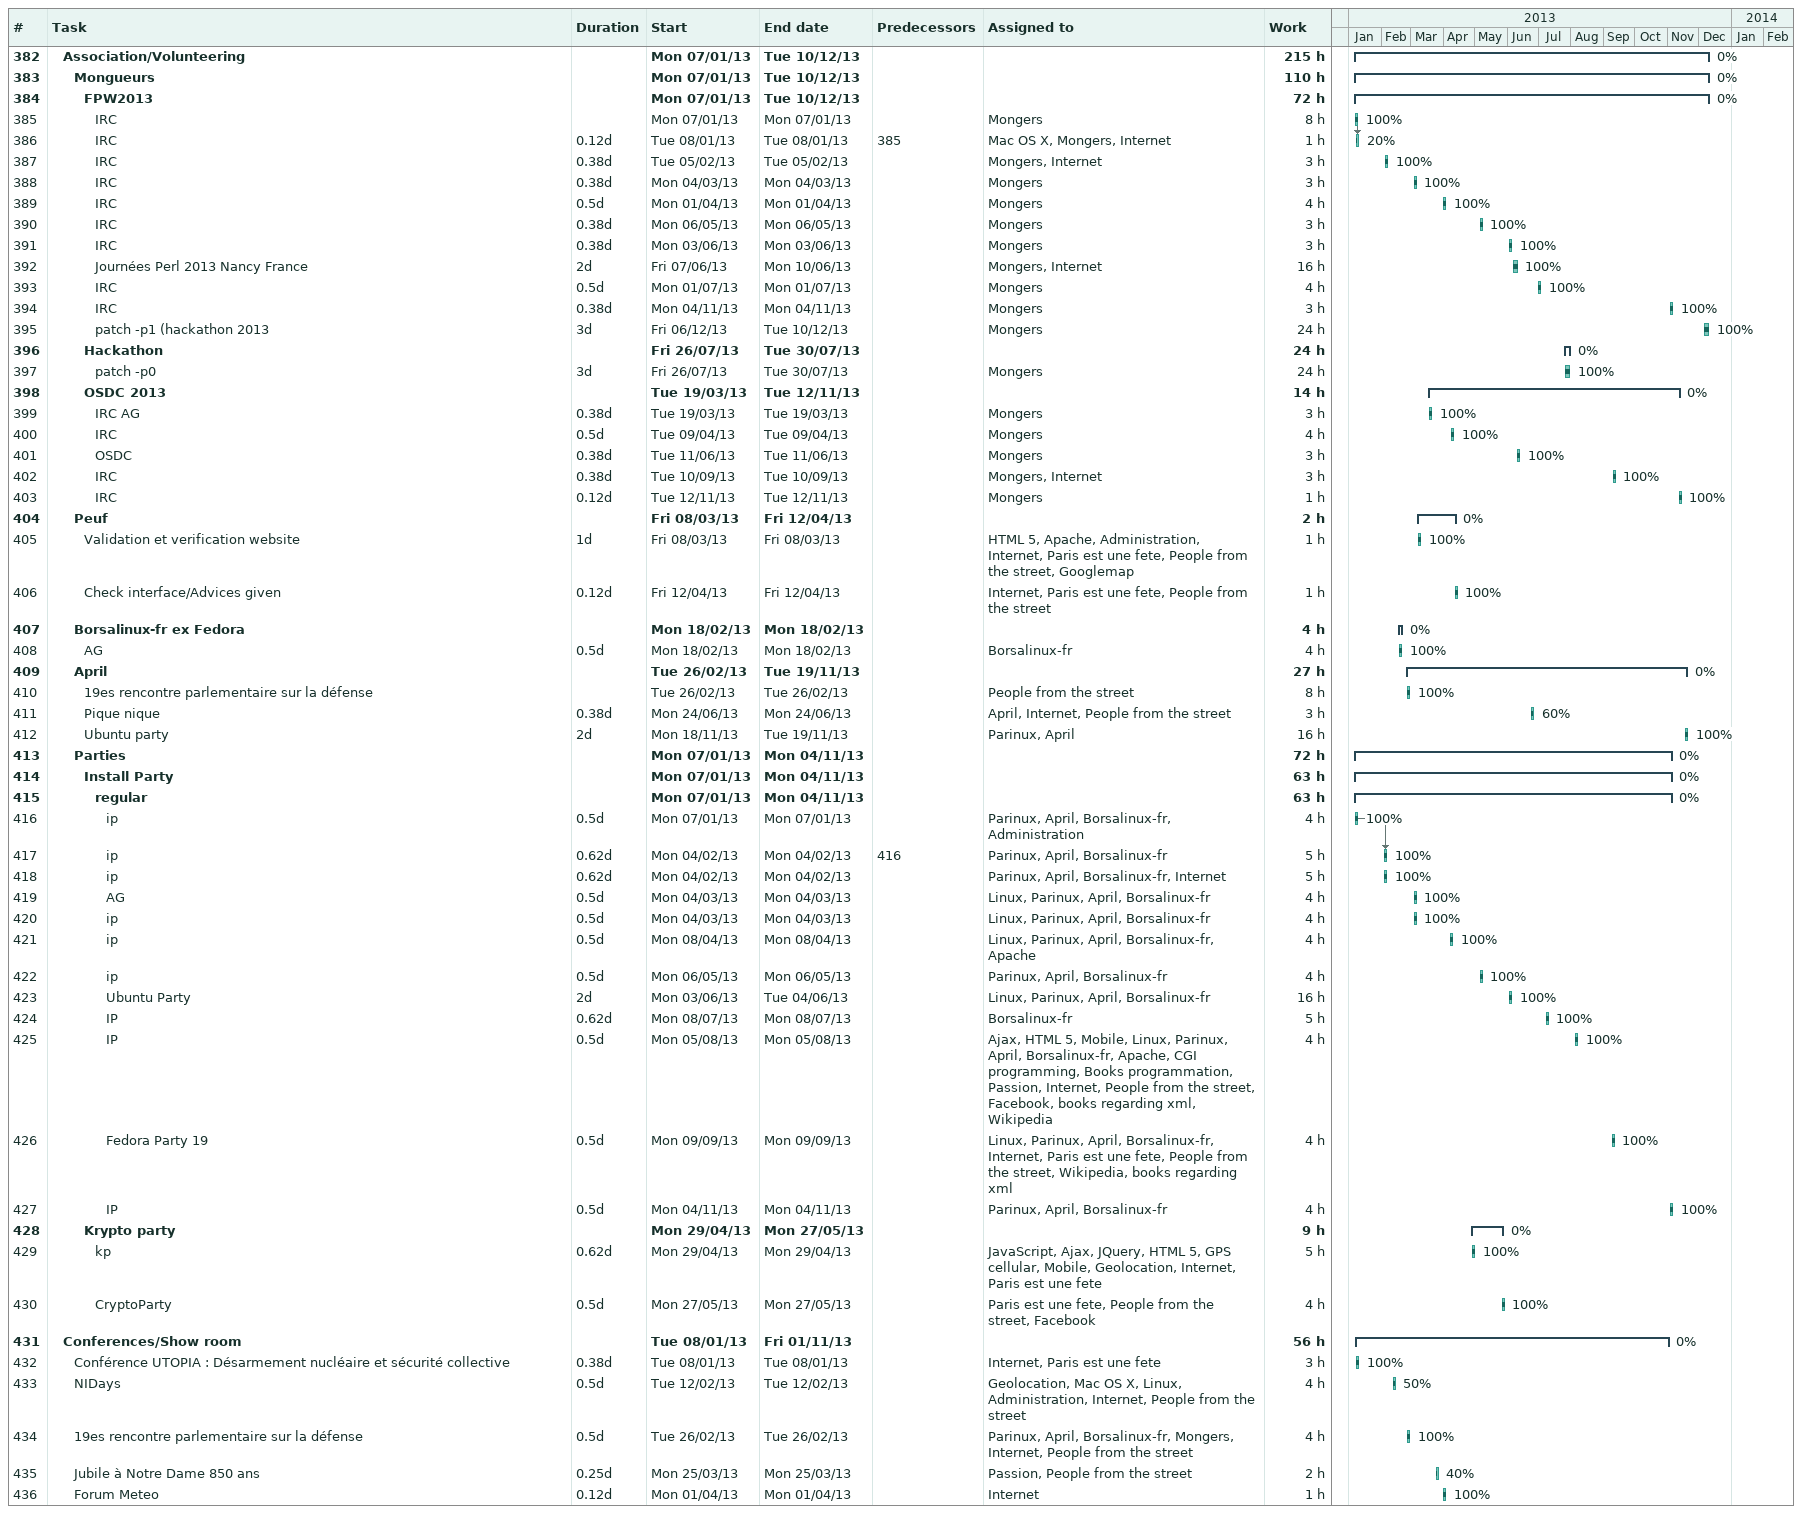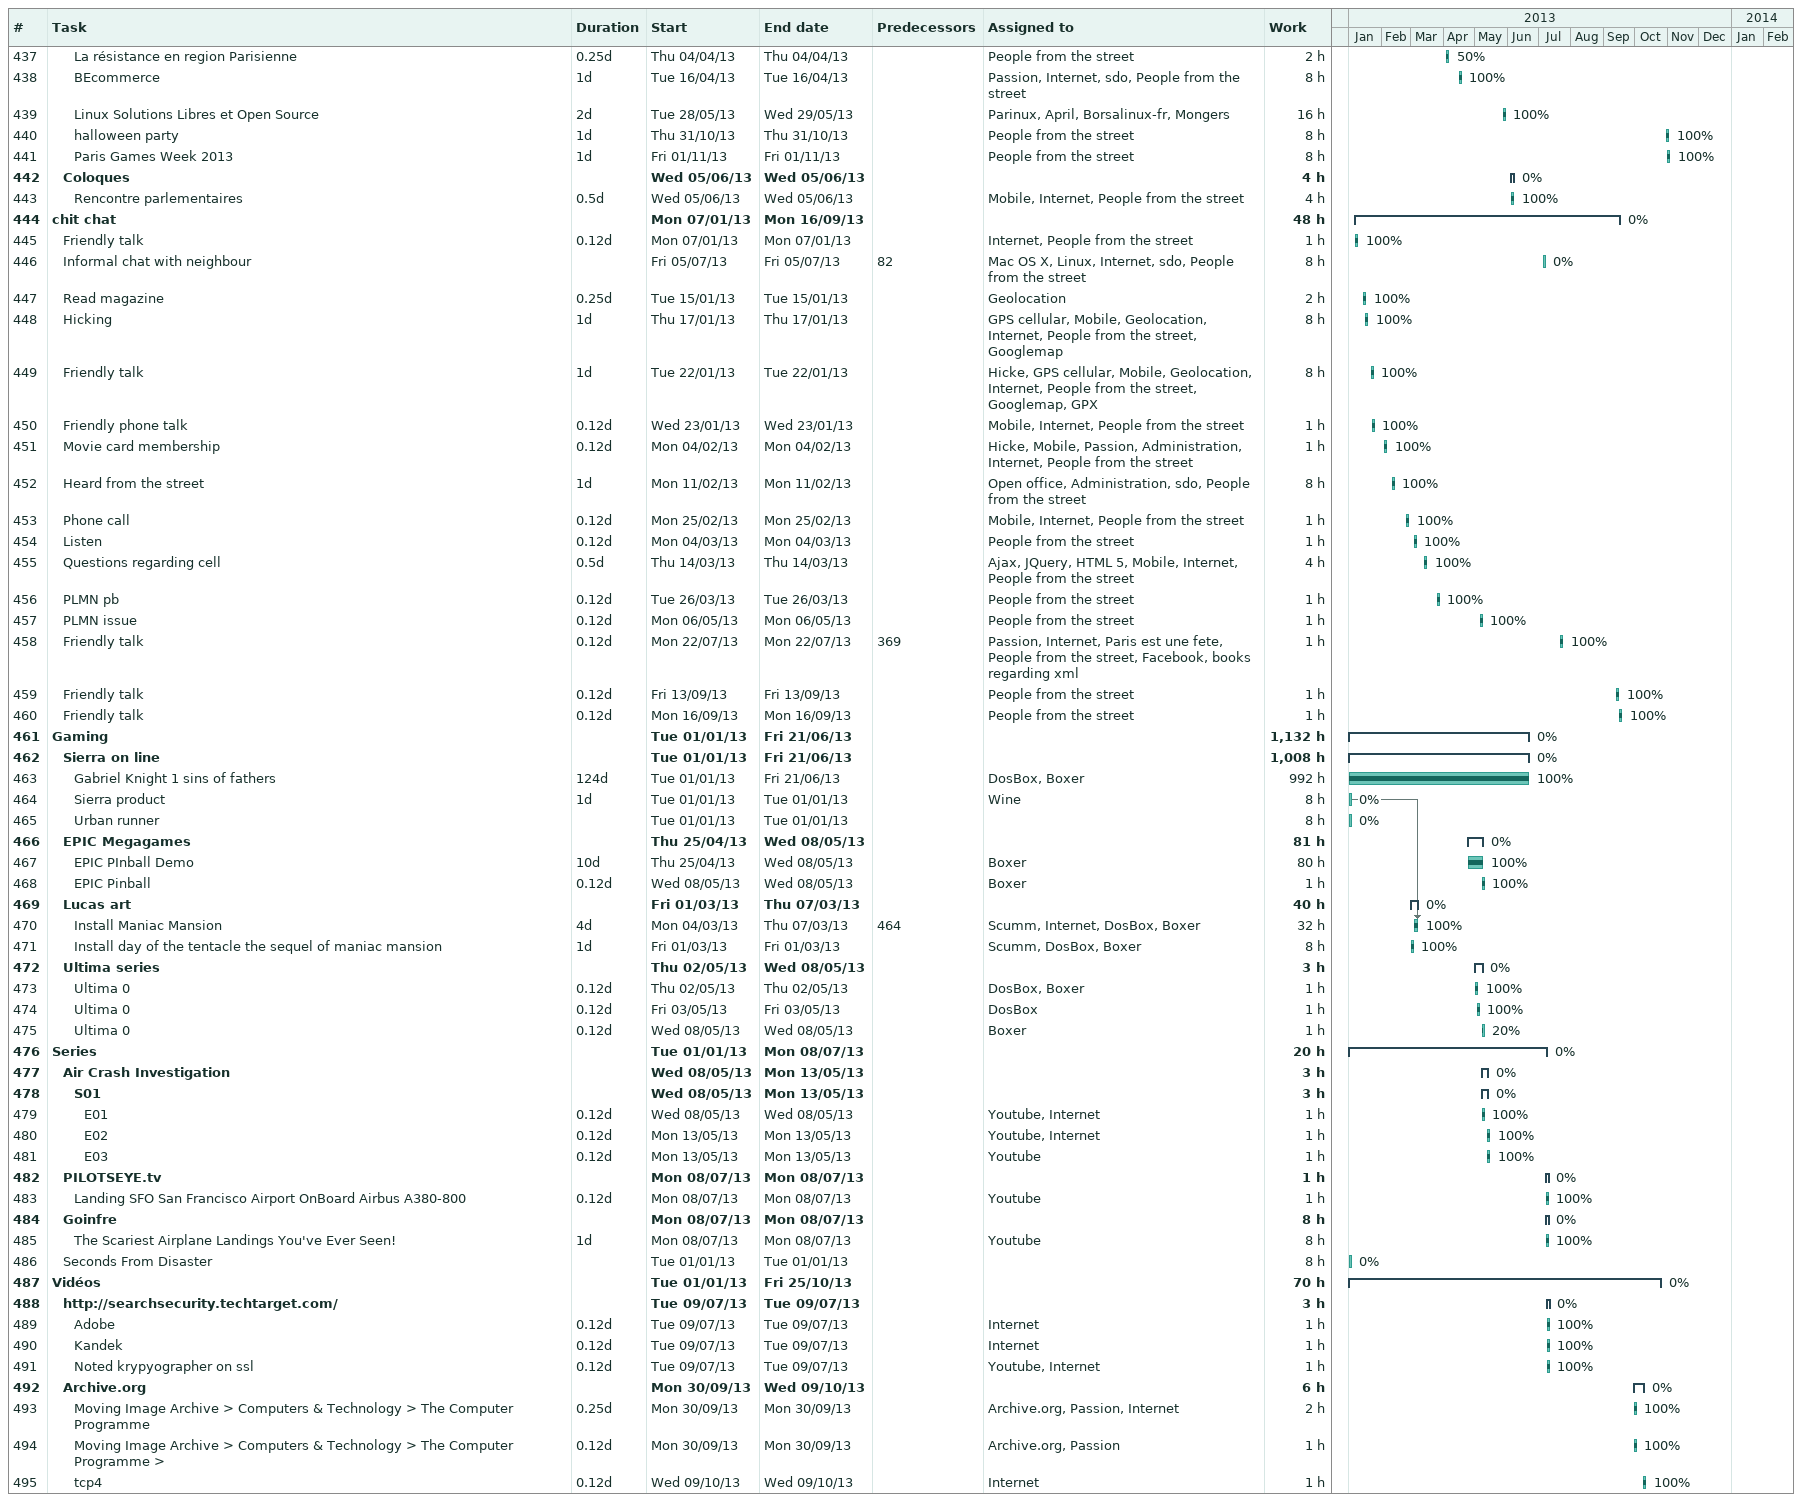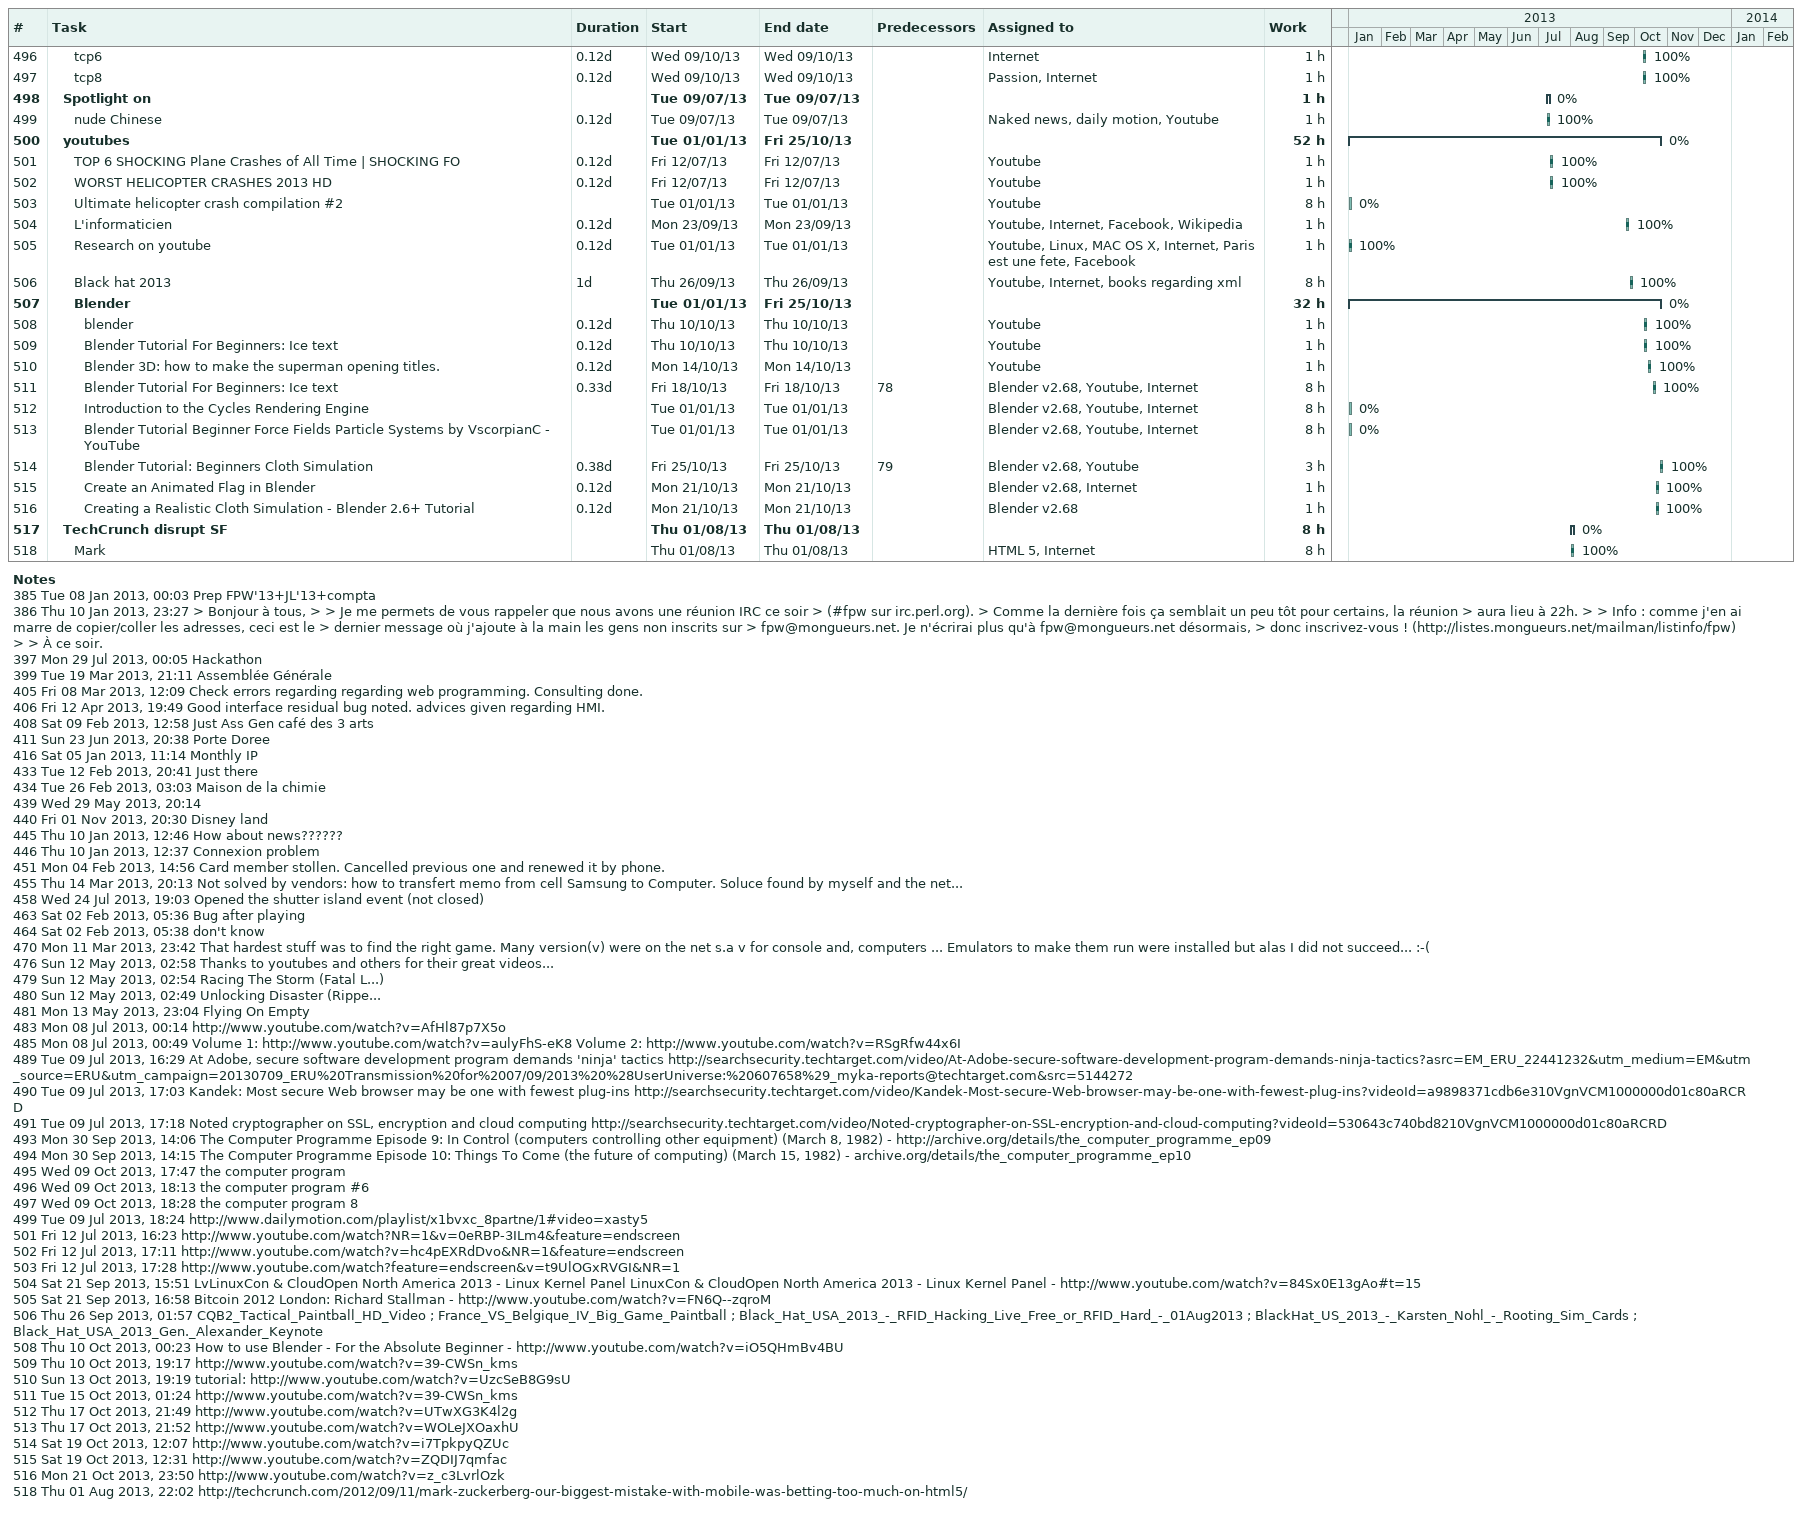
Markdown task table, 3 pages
| ID | Level | Task | Duration | Start | Finish | Predecessors | Resources | % complete | Work (h) |
|---|---|---|---|---|---|---|---|---|---|
| 382 | 2 | **Association/Volunteering** |  | 2013-01-07 | 2013-12-10 |  |  | 0 | 215 |
| 383 | 3 | **Mongueurs** |  | 2013-01-07 | 2013-12-10 |  |  | 0 | 110 |
| 384 | 4 | **FPW2013** |  | 2013-01-07 | 2013-12-10 |  |  | 0 | 72 |
| 385 | 5 | IRC |  | 2013-01-07 | 2013-01-07 |  | Mongers | 100 | 8 |
| 386 | 5 | IRC | 0.12d | 2013-01-08 | 2013-01-08 | 385 | Mac OS X, Mongers, Internet | 20 | 1 |
| 387 | 5 | IRC | 0.38d | 2013-02-05 | 2013-02-05 |  | Mongers, Internet | 100 | 3 |
| 388 | 5 | IRC | 0.38d | 2013-03-04 | 2013-03-04 |  | Mongers | 100 | 3 |
| 389 | 5 | IRC | 0.5d | 2013-04-01 | 2013-04-01 |  | Mongers | 100 | 4 |
| 390 | 5 | IRC | 0.38d | 2013-05-06 | 2013-05-06 |  | Mongers | 100 | 3 |
| 391 | 5 | IRC | 0.38d | 2013-06-03 | 2013-06-03 |  | Mongers | 100 | 3 |
| 392 | 5 | Journées Perl 2013 Nancy France | 2d | 2013-06-07 | 2013-06-10 |  | Mongers, Internet | 100 | 16 |
| 393 | 5 | IRC | 0.5d | 2013-07-01 | 2013-07-01 |  | Mongers | 100 | 4 |
| 394 | 5 | IRC | 0.38d | 2013-11-04 | 2013-11-04 |  | Mongers | 100 | 3 |
| 395 | 5 | patch -p1 (hackathon 2013 | 3d | 2013-12-06 | 2013-12-10 |  | Mongers | 100 | 24 |
| 396 | 4 | **Hackathon** |  | 2013-07-26 | 2013-07-30 |  |  | 0 | 24 |
| 397 | 5 | patch -p0 | 3d | 2013-07-26 | 2013-07-30 |  | Mongers | 100 | 24 |
| 398 | 4 | **OSDC 2013** |  | 2013-03-19 | 2013-11-12 |  |  | 0 | 14 |
| 399 | 5 | IRC AG | 0.38d | 2013-03-19 | 2013-03-19 |  | Mongers | 100 | 3 |
| 400 | 5 | IRC | 0.5d | 2013-04-09 | 2013-04-09 |  | Mongers | 100 | 4 |
| 401 | 5 | OSDC | 0.38d | 2013-06-11 | 2013-06-11 |  | Mongers | 100 | 3 |
| 402 | 5 | IRC | 0.38d | 2013-09-10 | 2013-09-10 |  | Mongers, Internet | 100 | 3 |
| 403 | 5 | IRC | 0.12d | 2013-11-12 | 2013-11-12 |  | Mongers | 100 | 1 |
| 404 | 3 | **Peuf** |  | 2013-03-08 | 2013-04-12 |  |  | 0 | 2 |
| 405 | 4 | Validation et verification website | 1d | 2013-03-08 | 2013-03-08 |  | HTML 5, Apache, Administration, Internet, Paris est une fete, People from the street, Googlemap | 100 | 1 |
| 406 | 4 | Check interface/Advices given | 0.12d | 2013-04-12 | 2013-04-12 |  | Internet, Paris est une fete, People from the street | 100 | 1 |
| 407 | 3 | **Borsalinux-fr ex Fedora** |  | 2013-02-18 | 2013-02-18 |  |  | 0 | 4 |
| 408 | 4 | AG | 0.5d | 2013-02-18 | 2013-02-18 |  | Borsalinux-fr | 100 | 4 |
| 409 | 3 | **April** |  | 2013-02-26 | 2013-11-19 |  |  | 0 | 27 |
| 410 | 4 | 19es rencontre parlementaire sur la défense |  | 2013-02-26 | 2013-02-26 |  | People from the street | 100 | 8 |
| 411 | 4 | Pique nique | 0.38d | 2013-06-24 | 2013-06-24 |  | April, Internet, People from the street | 60 | 3 |
| 412 | 4 | Ubuntu party | 2d | 2013-11-18 | 2013-11-19 |  | Parinux, April | 100 | 16 |
| 413 | 3 | **Parties** |  | 2013-01-07 | 2013-11-04 |  |  | 0 | 72 |
| 414 | 4 | **Install Party** |  | 2013-01-07 | 2013-11-04 |  |  | 0 | 63 |
| 415 | 5 | **regular** |  | 2013-01-07 | 2013-11-04 |  |  | 0 | 63 |
| 416 | 6 | ip | 0.5d | 2013-01-07 | 2013-01-07 |  | Parinux, April, Borsalinux-fr, Administration | 100 | 4 |
| 417 | 6 | ip | 0.62d | 2013-02-04 | 2013-02-04 | 416 | Parinux, April, Borsalinux-fr | 100 | 5 |
| 418 | 6 | ip | 0.62d | 2013-02-04 | 2013-02-04 |  | Parinux, April, Borsalinux-fr, Internet | 100 | 5 |
| 419 | 6 | AG | 0.5d | 2013-03-04 | 2013-03-04 |  | Linux, Parinux, April, Borsalinux-fr | 100 | 4 |
| 420 | 6 | ip | 0.5d | 2013-03-04 | 2013-03-04 |  | Linux, Parinux, April, Borsalinux-fr | 100 | 4 |
| 421 | 6 | ip | 0.5d | 2013-04-08 | 2013-04-08 |  | Linux, Parinux, April, Borsalinux-fr, Apache | 100 | 4 |
| 422 | 6 | ip | 0.5d | 2013-05-06 | 2013-05-06 |  | Parinux, April, Borsalinux-fr | 100 | 4 |
| 423 | 6 | Ubuntu Party | 2d | 2013-06-03 | 2013-06-04 |  | Linux, Parinux, April, Borsalinux-fr | 100 | 16 |
| 424 | 6 | IP | 0.62d | 2013-07-08 | 2013-07-08 |  | Borsalinux-fr | 100 | 5 |
| 425 | 6 | IP | 0.5d | 2013-08-05 | 2013-08-05 |  | Ajax, HTML 5, Mobile, Linux, Parinux, April, Borsalinux-fr, Apache, CGI programming, Books programmation, Passion, Internet, People from the street, Facebook, books regarding xml, Wikipedia | 100 | 4 |
| 426 | 6 | Fedora Party 19 | 0.5d | 2013-09-09 | 2013-09-09 |  | Linux, Parinux, April, Borsalinux-fr, Internet, Paris est une fete, People from the street, Wikipedia, books regarding xml | 100 | 4 |
| 427 | 6 | IP | 0.5d | 2013-11-04 | 2013-11-04 |  | Parinux, April, Borsalinux-fr | 100 | 4 |
| 428 | 4 | **Krypto party** |  | 2013-04-29 | 2013-05-27 |  |  | 0 | 9 |
| 429 | 5 | kp | 0.62d | 2013-04-29 | 2013-04-29 |  | JavaScript, Ajax, JQuery, HTML 5, GPS cellular, Mobile, Geolocation, Internet, Paris est une fete | 100 | 5 |
| 430 | 5 | CryptoParty | 0.5d | 2013-05-27 | 2013-05-27 |  | Paris est une fete, People from the street, Facebook | 100 | 4 |
| 431 | 2 | **Conferences/Show room** |  | 2013-01-08 | 2013-11-01 |  |  | 0 | 56 |
| 432 | 3 | Conférence UTOPIA : Désarmement nucléaire et sécurité collective | 0.38d | 2013-01-08 | 2013-01-08 |  | Internet, Paris est une fete | 100 | 3 |
| 433 | 3 | NIDays | 0.5d | 2013-02-12 | 2013-02-12 |  | Geolocation, Mac OS X, Linux, Administration, Internet, People from the street | 50 | 4 |
| 434 | 3 | 19es rencontre parlementaire sur la défense | 0.5d | 2013-02-26 | 2013-02-26 |  | Parinux, April, Borsalinux-fr, Mongers, Internet, People from the street | 100 | 4 |
| 435 | 3 | Jubile à Notre Dame 850 ans | 0.25d | 2013-03-25 | 2013-03-25 |  | Passion, People from the street | 40 | 2 |
| 436 | 3 | Forum Meteo | 0.12d | 2013-04-01 | 2013-04-01 |  | Internet | 100 | 1 |
| 437 | 3 | La résistance en region Parisienne | 0.25d | 2013-04-04 | 2013-04-04 |  | People from the street | 50 | 2 |
| 438 | 3 | BEcommerce | 1d | 2013-04-16 | 2013-04-16 |  | Passion, Internet, sdo, People from the street | 100 | 8 |
| 439 | 3 | Linux Solutions Libres et Open Source | 2d | 2013-05-28 | 2013-05-29 |  | Parinux, April, Borsalinux-fr, Mongers | 100 | 16 |
| 440 | 3 | halloween party | 1d | 2013-10-31 | 2013-10-31 |  | People from the street | 100 | 8 |
| 441 | 3 | Paris Games Week 2013 | 1d | 2013-11-01 | 2013-11-01 |  | People from the street | 100 | 8 |
| 442 | 2 | **Coloques** |  | 2013-06-05 | 2013-06-05 |  |  | 0 | 4 |
| 443 | 3 | Rencontre parlementaires | 0.5d | 2013-06-05 | 2013-06-05 |  | Mobile, Internet, People from the street | 100 | 4 |
| 444 | 1 | **chit chat** |  | 2013-01-07 | 2013-09-16 |  |  | 0 | 48 |
| 445 | 2 | Friendly talk | 0.12d | 2013-01-07 | 2013-01-07 |  | Internet, People from the street | 100 | 1 |
| 446 | 2 | Informal chat with neighbour |  | 2013-07-05 | 2013-07-05 | 82 | Mac OS X, Linux, Internet, sdo, People from the street | 0 | 8 |
| 447 | 2 | Read magazine | 0.25d | 2013-01-15 | 2013-01-15 |  | Geolocation | 100 | 2 |
| 448 | 2 | Hicking | 1d | 2013-01-17 | 2013-01-17 |  | GPS cellular, Mobile, Geolocation, Internet, People from the street, Googlemap | 100 | 8 |
| 449 | 2 | Friendly talk | 1d | 2013-01-22 | 2013-01-22 |  | Hicke, GPS cellular, Mobile, Geolocation, Internet, People from the street, Googlemap, GPX | 100 | 8 |
| 450 | 2 | Friendly phone talk | 0.12d | 2013-01-23 | 2013-01-23 |  | Mobile, Internet, People from the street | 100 | 1 |
| 451 | 2 | Movie card membership | 0.12d | 2013-02-04 | 2013-02-04 |  | Hicke, Mobile, Passion, Administration, Internet, People from the street | 100 | 1 |
| 452 | 2 | Heard from the street | 1d | 2013-02-11 | 2013-02-11 |  | Open office, Administration, sdo, People from the street | 100 | 8 |
| 453 | 2 | Phone call | 0.12d | 2013-02-25 | 2013-02-25 |  | Mobile, Internet, People from the street | 100 | 1 |
| 454 | 2 | Listen | 0.12d | 2013-03-04 | 2013-03-04 |  | People from the street | 100 | 1 |
| 455 | 2 | Questions regarding cell | 0.5d | 2013-03-14 | 2013-03-14 |  | Ajax, JQuery, HTML 5, Mobile, Internet, People from the street | 100 | 4 |
| 456 | 2 | PLMN pb | 0.12d | 2013-03-26 | 2013-03-26 |  | People from the street | 100 | 1 |
| 457 | 2 | PLMN issue | 0.12d | 2013-05-06 | 2013-05-06 |  | People from the street | 100 | 1 |
| 458 | 2 | Friendly talk | 0.12d | 2013-07-22 | 2013-07-22 | 369 | Passion, Internet, Paris est une fete, People from the street, Facebook, books regarding xml | 100 | 1 |
| 459 | 2 | Friendly talk | 0.12d | 2013-09-13 | 2013-09-13 |  | People from the street | 100 | 1 |
| 460 | 2 | Friendly talk | 0.12d | 2013-09-16 | 2013-09-16 |  | People from the street | 100 | 1 |
| 461 | 1 | **Gaming** |  | 2013-01-01 | 2013-06-21 |  |  | 0 | 1132 |
| 462 | 2 | **Sierra on line** |  | 2013-01-01 | 2013-06-21 |  |  | 0 | 1008 |
| 463 | 3 | Gabriel Knight 1 sins of fathers | 124d | 2013-01-01 | 2013-06-21 |  | DosBox, Boxer | 100 | 992 |
| 464 | 3 | Sierra product | 1d | 2013-01-01 | 2013-01-01 |  | Wine | 0 | 8 |
| 465 | 3 | Urban runner |  | 2013-01-01 | 2013-01-01 |  |  | 0 | 8 |
| 466 | 2 | **EPIC Megagames** |  | 2013-04-25 | 2013-05-08 |  |  | 0 | 81 |
| 467 | 3 | EPIC PInball Demo | 10d | 2013-04-25 | 2013-05-08 |  | Boxer | 100 | 80 |
| 468 | 3 | EPIC Pinball | 0.12d | 2013-05-08 | 2013-05-08 |  | Boxer | 100 | 1 |
| 469 | 2 | **Lucas art** |  | 2013-03-01 | 2013-03-07 |  |  | 0 | 40 |
| 470 | 3 | Install Maniac Mansion | 4d | 2013-03-04 | 2013-03-07 | 464 | Scumm, Internet, DosBox, Boxer | 100 | 32 |
| 471 | 3 | Install day of the tentacle the sequel of maniac mansion | 1d | 2013-03-01 | 2013-03-01 |  | Scumm, DosBox, Boxer | 100 | 8 |
| 472 | 2 | **Ultima series** |  | 2013-05-02 | 2013-05-08 |  |  | 0 | 3 |
| 473 | 3 | Ultima 0 | 0.12d | 2013-05-02 | 2013-05-02 |  | DosBox, Boxer | 100 | 1 |
| 474 | 3 | Ultima 0 | 0.12d | 2013-05-03 | 2013-05-03 |  | DosBox | 100 | 1 |
| 475 | 3 | Ultima 0 | 0.12d | 2013-05-08 | 2013-05-08 |  | Boxer | 20 | 1 |
| 476 | 1 | **Series** |  | 2013-01-01 | 2013-07-08 |  |  | 0 | 20 |
| 477 | 2 | **Air Crash Investigation** |  | 2013-05-08 | 2013-05-13 |  |  | 0 | 3 |
| 478 | 3 | **S01** |  | 2013-05-08 | 2013-05-13 |  |  | 0 | 3 |
| 479 | 4 | E01 | 0.12d | 2013-05-08 | 2013-05-08 |  | Youtube, Internet | 100 | 1 |
| 480 | 4 | E02 | 0.12d | 2013-05-13 | 2013-05-13 |  | Youtube, Internet | 100 | 1 |
| 481 | 4 | E03 | 0.12d | 2013-05-13 | 2013-05-13 |  | Youtube | 100 | 1 |
| 482 | 2 | **PILOTSEYE.tv** |  | 2013-07-08 | 2013-07-08 |  |  | 0 | 1 |
| 483 | 3 | Landing SFO San Francisco Airport OnBoard Airbus A380-800 | 0.12d | 2013-07-08 | 2013-07-08 |  | Youtube | 100 | 1 |
| 484 | 2 | **Goinfre** |  | 2013-07-08 | 2013-07-08 |  |  | 0 | 8 |
| 485 | 3 | The Scariest Airplane Landings You've Ever Seen! | 1d | 2013-07-08 | 2013-07-08 |  | Youtube | 100 | 8 |
| 486 | 2 | Seconds From Disaster |  | 2013-01-01 | 2013-01-01 |  |  | 0 | 8 |
| 487 | 1 | **Vidéos** |  | 2013-01-01 | 2013-10-25 |  |  | 0 | 70 |
| 488 | 2 | **http://searchsecurity.techtarget.com/** |  | 2013-07-09 | 2013-07-09 |  |  | 0 | 3 |
| 489 | 3 | Adobe | 0.12d | 2013-07-09 | 2013-07-09 |  | Internet | 100 | 1 |
| 490 | 3 | Kandek | 0.12d | 2013-07-09 | 2013-07-09 |  | Internet | 100 | 1 |
| 491 | 3 | Noted krypyographer on ssl | 0.12d | 2013-07-09 | 2013-07-09 |  | Youtube, Internet | 100 | 1 |
| 492 | 2 | **Archive.org** |  | 2013-09-30 | 2013-10-09 |  |  | 0 | 6 |
| 493 | 3 | Moving Image Archive > Computers & Technology > The Computer Programme | 0.25d | 2013-09-30 | 2013-09-30 |  | Archive.org, Passion, Internet | 100 | 2 |
| 494 | 3 | Moving Image Archive > Computers & Technology > The Computer Programme > | 0.12d | 2013-09-30 | 2013-09-30 |  | Archive.org, Passion | 100 | 1 |
| 495 | 3 | tcp4 | 0.12d | 2013-10-09 | 2013-10-09 |  | Internet | 100 | 1 |
| 496 | 3 | tcp6 | 0.12d | 2013-10-09 | 2013-10-09 |  | Internet | 100 | 1 |
| 497 | 3 | tcp8 | 0.12d | 2013-10-09 | 2013-10-09 |  | Passion, Internet | 100 | 1 |
| 498 | 2 | **Spotlight on** |  | 2013-07-09 | 2013-07-09 |  |  | 0 | 1 |
| 499 | 3 | nude Chinese | 0.12d | 2013-07-09 | 2013-07-09 |  | Naked news, daily motion, Youtube | 100 | 1 |
| 500 | 2 | **youtubes** |  | 2013-01-01 | 2013-10-25 |  |  | 0 | 52 |
| 501 | 3 | TOP 6 SHOCKING Plane Crashes of All Time \| SHOCKING FO | 0.12d | 2013-07-12 | 2013-07-12 |  | Youtube | 100 | 1 |
| 502 | 3 | WORST HELICOPTER CRASHES 2013 HD | 0.12d | 2013-07-12 | 2013-07-12 |  | Youtube | 100 | 1 |
| 503 | 3 | Ultimate helicopter crash compilation #2 |  | 2013-01-01 | 2013-01-01 |  | Youtube | 0 | 8 |
| 504 | 3 | L'informaticien | 0.12d | 2013-09-23 | 2013-09-23 |  | Youtube, Internet, Facebook, Wikipedia | 100 | 1 |
| 505 | 3 | Research on youtube | 0.12d | 2013-01-01 | 2013-01-01 |  | Youtube, Linux, MAC OS X, Internet, Paris est une fete, Facebook | 100 | 1 |
| 506 | 3 | Black hat 2013 | 1d | 2013-09-26 | 2013-09-26 |  | Youtube, Internet, books regarding xml | 100 | 8 |
| 507 | 3 | **Blender** |  | 2013-01-01 | 2013-10-25 |  |  | 0 | 32 |
| 508 | 4 | blender | 0.12d | 2013-10-10 | 2013-10-10 |  | Youtube | 100 | 1 |
| 509 | 4 | Blender Tutorial For Beginners: Ice text | 0.12d | 2013-10-10 | 2013-10-10 |  | Youtube | 100 | 1 |
| 510 | 4 | Blender 3D: how to make the superman opening titles. | 0.12d | 2013-10-14 | 2013-10-14 |  | Youtube | 100 | 1 |
| 511 | 4 | Blender Tutorial For Beginners: Ice text | 0.33d | 2013-10-18 | 2013-10-18 | 78 | Blender v2.68, Youtube, Internet | 100 | 8 |
| 512 | 4 | Introduction to the Cycles Rendering Engine |  | 2013-01-01 | 2013-01-01 |  | Blender v2.68, Youtube, Internet | 0 | 8 |
| 513 | 4 | Blender Tutorial Beginner Force Fields Particle Systems by VscorpianC - YouTube |  | 2013-01-01 | 2013-01-01 |  | Blender v2.68, Youtube, Internet | 0 | 8 |
| 514 | 4 | Blender Tutorial: Beginners Cloth Simulation | 0.38d | 2013-10-25 | 2013-10-25 | 79 | Blender v2.68, Youtube | 100 | 3 |
| 515 | 4 | Create an Animated Flag in Blender | 0.12d | 2013-10-21 | 2013-10-21 |  | Blender v2.68, Internet | 100 | 1 |
| 516 | 4 | Creating a Realistic Cloth Simulation - Blender 2.6+ Tutorial | 0.12d | 2013-10-21 | 2013-10-21 |  | Blender v2.68 | 100 | 1 |
| 517 | 2 | **TechCrunch disrupt SF** |  | 2013-08-01 | 2013-08-01 |  |  | 0 | 8 |
| 518 | 3 | Mark |  | 2013-08-01 | 2013-08-01 |  | HTML 5, Internet | 100 | 8 |

Notes
- 385: Tue 08 Jan 2013, 00:03 Prep FPW'13+JL'13+compta
- 386: Thu 10 Jan 2013, 23:27 > Bonjour à tous, > > Je me permets de vous rappeler que nous avons une réunion IRC ce soir > (#fpw sur irc.perl.org). > Comme la dernière fois ça semblait un peu tôt pour certains, la réunion > aura lieu à 22h. > > Info : comme j'en ai marre de copier/coller les adresses, ceci est le > dernier message où j'ajoute à la main les gens non inscrits sur > fpw@mongueurs.net. Je n'écrirai plus qu'à fpw@mongueurs.net désormais, > donc inscrivez-vous ! (http://listes.mongueurs.net/mailman/listinfo/fpw) > > À ce soir.
- 397: Mon 29 Jul 2013, 00:05 Hackathon
- 399: Tue 19 Mar 2013, 21:11 Assemblée Générale
- 405: Fri 08 Mar 2013, 12:09 Check errors regarding regarding web programming. Consulting done.
- 406: Fri 12 Apr 2013, 19:49 Good interface residual bug noted. advices given regarding HMI.
- 408: Sat 09 Feb 2013, 12:58 Just Ass Gen café des 3 arts
- 411: Sun 23 Jun 2013, 20:38 Porte Doree
- 416: Sat 05 Jan 2013, 11:14 Monthly IP
- 433: Tue 12 Feb 2013, 20:41 Just there
- 434: Tue 26 Feb 2013, 03:03 Maison de la chimie
- 439: Wed 29 May 2013, 20:14
- 440: Fri 01 Nov 2013, 20:30 Disney land
- 445: Thu 10 Jan 2013, 12:46 How about news??????
- 446: Thu 10 Jan 2013, 12:37 Connexion problem
- 451: Mon 04 Feb 2013, 14:56 Card member stollen. Cancelled previous one and renewed it by phone.
- 455: Thu 14 Mar 2013, 20:13 Not solved by vendors: how to transfert memo from cell Samsung to Computer. Soluce found by myself and the net...
- 458: Wed 24 Jul 2013, 19:03 Opened the shutter island event (not closed)
- 463: Sat 02 Feb 2013, 05:36 Bug after playing
- 464: Sat 02 Feb 2013, 05:38 don't know
- 470: Mon 11 Mar 2013, 23:42 That hardest stuff was to find the right game. Many version(v) were on the net s.a v for console and, computers ... Emulators to make them run were installed but alas I did not succeed... :-(
- 476: Sun 12 May 2013, 02:58 Thanks to youtubes and others for their great videos...
- 479: Sun 12 May 2013, 02:54 Racing The Storm (Fatal L...)
- 480: Sun 12 May 2013, 02:49 Unlocking Disaster (Rippe...
- 481: Mon 13 May 2013, 23:04 Flying On Empty
- 483: Mon 08 Jul 2013, 00:14 http://www.youtube.com/watch?v=AfHl87p7X5o
- 485: Mon 08 Jul 2013, 00:49 Volume 1: http://www.youtube.com/watch?v=aulyFhS-eK8 Volume 2: http://www.youtube.com/watch?v=RSgRfw44x6I
- 489: Tue 09 Jul 2013, 16:29 At Adobe, secure software development program demands 'ninja' tactics http://searchsecurity.techtarget.com/video/At-Adobe-secure-software-development-program-demands-ninja-tactics?asrc=EM_ERU_22441232&utm_medium=EM&utm_source=ERU&utm_campaign=20130709_ERU%20Transmission%20for%2007/09/2013%20%28UserUniverse:%20607658%29_myka-reports@techtarget.com&src=5144272
- 490: Tue 09 Jul 2013, 17:03 Kandek: Most secure Web browser may be one with fewest plug-ins http://searchsecurity.techtarget.com/video/Kandek-Most-secure-Web-browser-may-be-one-with-fewest-plug-ins?videoId=a9898371cdb6e310VgnVCM1000000d01c80aRCRD
- 491: Tue 09 Jul 2013, 17:18 Noted cryptographer on SSL, encryption and cloud computing http://searchsecurity.techtarget.com/video/Noted-cryptographer-on-SSL-encryption-and-cloud-computing?videoId=530643c740bd8210VgnVCM1000000d01c80aRCRD
- 493: Mon 30 Sep 2013, 14:06 The Computer Programme Episode 9: In Control (computers controlling other equipment) (March 8, 1982) - http://archive.org/details/the_computer_programme_ep09
- 494: Mon 30 Sep 2013, 14:15 The Computer Programme Episode 10: Things To Come (the future of computing) (March 15, 1982) - archive.org/details/the_computer_programme_ep10
- 495: Wed 09 Oct 2013, 17:47 the computer program
- 496: Wed 09 Oct 2013, 18:13 the computer program #6
- 497: Wed 09 Oct 2013, 18:28 the computer program 8
- 499: Tue 09 Jul 2013, 18:24 http://www.dailymotion.com/playlist/x1bvxc_8partne/1#video=xasty5
- 501: Fri 12 Jul 2013, 16:23 http://www.youtube.com/watch?NR=1&v=0eRBP-3ILm4&feature=endscreen
- 502: Fri 12 Jul 2013, 17:11 http://www.youtube.com/watch?v=hc4pEXRdDvo&NR=1&feature=endscreen
- 503: Fri 12 Jul 2013, 17:28 http://www.youtube.com/watch?feature=endscreen&v=t9UlOGxRVGI&NR=1
- 504: Sat 21 Sep 2013, 15:51 LvLinuxCon & CloudOpen North America 2013 - Linux Kernel Panel LinuxCon & CloudOpen North America 2013 - Linux Kernel Panel - http://www.youtube.com/watch?v=84Sx0E13gAo#t=15
- 505: Sat 21 Sep 2013, 16:58 Bitcoin 2012 London: Richard Stallman - http://www.youtube.com/watch?v=FN6Q--zqroM
- 506: Thu 26 Sep 2013, 01:57 CQB2_Tactical_Paintball_HD_Video ; France_VS_Belgique_IV_Big_Game_Paintball ; Black_Hat_USA_2013_-_RFID_Hacking_Live_Free_or_RFID_Hard_-_01Aug2013 ; BlackHat_US_2013_-_Karsten_Nohl_-_Rooting_Sim_Cards ; Black_Hat_USA_2013_Gen._Alexander_Keynote
- 508: Thu 10 Oct 2013, 00:23 How to use Blender - For the Absolute Beginner - http://www.youtube.com/watch?v=iO5QHmBv4BU
- 509: Thu 10 Oct 2013, 19:17 http://www.youtube.com/watch?v=39-CWSn_kms
- 510: Sun 13 Oct 2013, 19:19 tutorial: http://www.youtube.com/watch?v=UzcSeB8G9sU
- 511: Tue 15 Oct 2013, 01:24 http://www.youtube.com/watch?v=39-CWSn_kms
- 512: Thu 17 Oct 2013, 21:49 http://www.youtube.com/watch?v=UTwXG3K4l2g
- 513: Thu 17 Oct 2013, 21:52 http://www.youtube.com/watch?v=WOLeJXOaxhU
- 514: Sat 19 Oct 2013, 12:07 http://www.youtube.com/watch?v=i7TpkpyQZUc
- 515: Sat 19 Oct 2013, 12:31 http://www.youtube.com/watch?v=ZQDIJ7qmfac
- 516: Mon 21 Oct 2013, 23:50 http://www.youtube.com/watch?v=z_c3LvrlOzk
- 518: Thu 01 Aug 2013, 22:02 http://techcrunch.com/2012/09/11/mark-zuckerberg-our-biggest-mistake-with-mobile-was-betting-too-much-on-html5/
